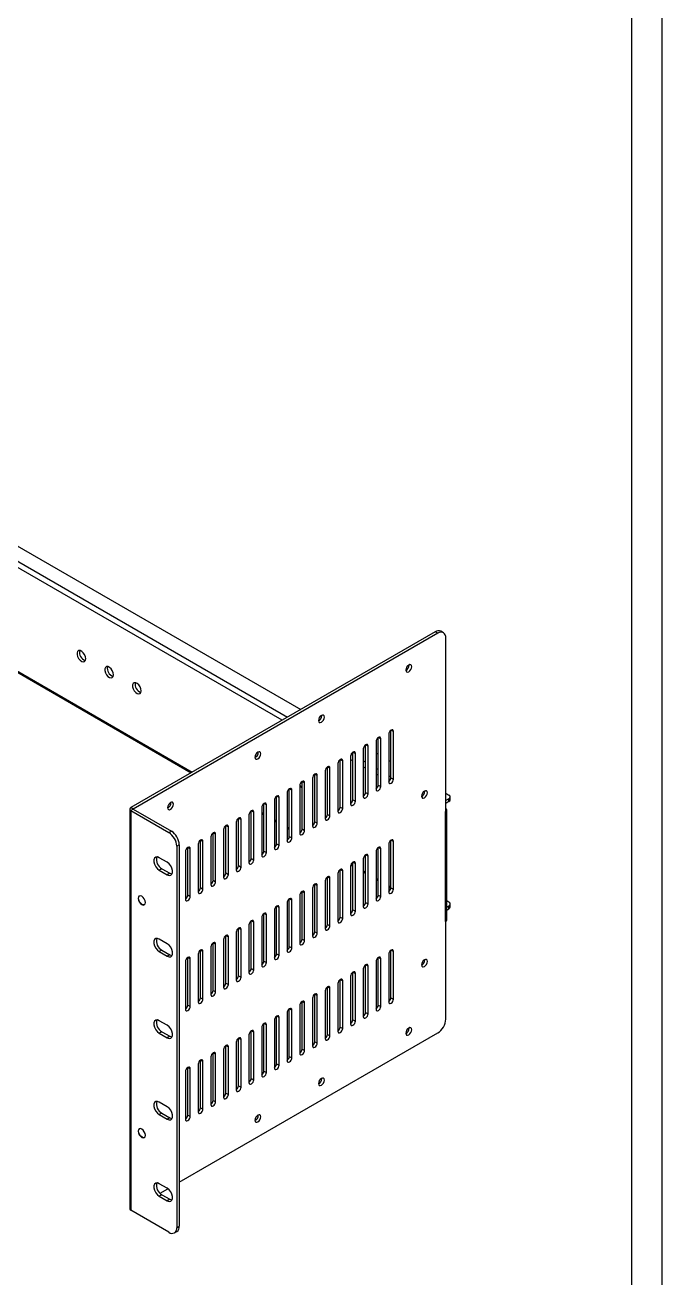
# Model space of a CAD drawing. Header units: millimetres. Extents: x 25 to 1451, y 32 to 1025.
# Drawn here: x 1309.4 to 1451.2, y 396.4 to 675.4 of the extents above; entities that cross this region are included whole.
import ezdxf

# ---------------------------------------------------------------- set-up
doc = ezdxf.new("R2010")
doc.units = ezdxf.units.MM
doc.header["$LTSCALE"] = 5
doc.layers.add('SLD-0', color=7, linetype='Continuous')

msp = doc.modelspace()

# ---------------------------------------------------------------- linework, layer by layer
at = {"color": 8, "linetype": 'Continuous', "lineweight": 25}
for p, q in [((1255.891, 585.919), (1367.869, 521.275)), ((1366.703, 520.602), (1255.307, 584.909)), ((1255.307, 561.76), (1346.653, 509.027)), ((1388.116, 516.755), (1388.646, 516.449)), ((1390.944, 518.388), (1391.475, 518.082)), ((1382.459, 513.49), (1382.99, 513.183)), ((1385.288, 515.122), (1385.818, 514.816)), ((1379.631, 511.857), (1380.161, 511.551)), ((1382.424, 511.526), (1381.929, 511.812)), ((1382.074, 513.075), (1382.424, 512.873)), ((1384.757, 511.526), (1385.252, 511.24)), ((1373.974, 508.591), (1374.504, 508.285)), ((1376.802, 510.224), (1377.333, 509.918)), ((1385.252, 509.893), (1384.757, 510.179)), ((1387.586, 509.893), (1388.081, 509.608)), ((1388.081, 508.26), (1387.586, 508.546)), ((1390.414, 508.261), (1390.909, 507.975)), ((1368.317, 505.325), (1368.847, 505.019)), ((1371.145, 506.958), (1371.676, 506.652)), ((1390.428, 506.906), (1390.414, 506.913)), ((1365.489, 503.693), (1366.019, 503.386)), ((1397.77, 504.014), (1398.066, 503.843)), ((1333.545, 500.787), (1333.545, 500.807)), ((1359.832, 500.427), (1360.362, 500.121)), ((1362.13, 500.093), (1362.625, 499.807)), ((1362.66, 502.06), (1363.191, 501.754)), ((1354.175, 497.161), (1354.705, 496.855)), ((1357.003, 498.794), (1357.534, 498.488)), ((1364.958, 498.46), (1365.453, 498.174)), ((1367.787, 496.827), (1368.282, 496.541)), ((1348.518, 493.896), (1349.048, 493.59)), ((1351.347, 495.529), (1351.877, 495.222)), ((1390.944, 493.892), (1391.475, 493.586)), ((1345.69, 492.263), (1346.22, 491.957)), ((1388.116, 492.259), (1388.646, 491.953)), ((1382.074, 488.579), (1382.424, 488.377)), ((1382.459, 488.993), (1382.99, 488.687)), ((1385.288, 490.626), (1385.818, 490.32)), ((1376.802, 485.728), (1377.333, 485.421)), ((1379.631, 487.361), (1380.161, 487.054)), ((1384.757, 487.03), (1385.252, 486.744)), ((1373.974, 484.095), (1374.504, 483.789)), ((1387.586, 485.397), (1388.081, 485.111)), ((1390.414, 483.764), (1390.909, 483.479)), ((1368.317, 480.829), (1368.847, 480.523)), ((1371.145, 482.462), (1371.676, 482.156)), ((1362.66, 477.564), (1363.191, 477.257)), ((1365.489, 479.196), (1366.019, 478.89)), ((1357.003, 474.298), (1357.534, 473.992)), ((1359.832, 475.931), (1360.362, 475.625)), ((1354.175, 472.665), (1354.705, 472.359)), ((1348.518, 469.4), (1349.048, 469.093)), ((1351.347, 471.032), (1351.877, 470.726)), ((1390.944, 469.396), (1391.475, 469.089)), ((1345.69, 467.767), (1346.22, 467.461)), ((1385.288, 466.13), (1385.818, 465.824)), ((1388.116, 467.763), (1388.646, 467.457)), ((1382.459, 464.497), (1382.99, 464.191)), ((1376.802, 461.231), (1377.333, 460.925)), ((1379.631, 462.864), (1380.161, 462.558)), ((1371.145, 457.966), (1371.676, 457.66)), ((1373.974, 459.599), (1374.504, 459.292)), ((1368.317, 456.333), (1368.847, 456.027)), ((1362.66, 453.067), (1363.191, 452.761)), ((1365.489, 454.7), (1366.019, 454.394)), ((1357.003, 449.802), (1357.534, 449.496)), ((1359.832, 451.435), (1360.362, 451.128)), ((1351.347, 446.536), (1351.877, 446.23)), ((1354.175, 448.169), (1354.705, 447.863)), ((1348.518, 444.903), (1349.048, 444.597)), ((1345.69, 443.27), (1346.22, 442.964))]:
    msp.add_line(p, q, dxfattribs=at)
at = {"color": 7, "linetype": 'Continuous', "lineweight": 25}
for p, q in [((1259.55, 587.215), (1370.822, 522.98)), ((1255.478, 561.382), (1346.411, 508.888)), ((1400.773, 540.27), (1332.979, 501.134)), ((1401.339, 539.944), (1333.545, 500.807)), ((1401.339, 539.944), (1400.773, 540.27)), ((1402.589, 540.068), (1402.023, 540.394)), ((1403.107, 500.26), (1403.107, 538.923)), ((1394.957, 532.83), (1394.952, 532.923)), ((1375.512, 521.605), (1375.507, 521.698)), ((1374.784, 520.692), (1374.997, 520.569)), ((1388.081, 506.161), (1388.081, 516.733)), ((1388.646, 505.834), (1388.646, 516.449)), ((1390.414, 517.469), (1390.414, 506.854)), ((1390.909, 507.793), (1390.909, 518.366)), ((1391.475, 507.467), (1391.475, 518.082)), ((1361.37, 513.44), (1361.365, 513.533)), ((1382.424, 502.895), (1382.424, 513.468)), ((1384.757, 514.204), (1384.757, 503.589)), ((1384.968, 514.813), (1385.252, 514.649)), ((1385.252, 504.528), (1385.252, 515.101)), ((1385.818, 504.201), (1385.818, 514.816)), ((1387.586, 515.837), (1387.586, 505.222)), ((1379.101, 510.938), (1379.101, 500.323)), ((1379.596, 501.262), (1379.596, 511.835)), ((1380.161, 500.936), (1380.161, 511.551)), ((1381.929, 512.571), (1381.929, 501.956)), ((1382.99, 502.568), (1382.99, 513.183)), ((1387.586, 513.302), (1388.081, 513.016)), ((1390.414, 511.669), (1390.909, 511.383)), ((1373.939, 497.996), (1373.939, 508.569)), ((1374.504, 497.67), (1374.504, 508.285)), ((1376.272, 509.305), (1376.272, 498.69)), ((1376.767, 499.629), (1376.767, 510.202)), ((1377.333, 499.303), (1377.333, 509.918)), ((1390.909, 507.793), (1391.475, 507.467)), ((1368.282, 494.731), (1368.282, 505.304)), ((1368.847, 494.404), (1368.847, 505.019)), ((1370.615, 506.04), (1370.615, 495.425)), ((1371.079, 506.915), (1371.11, 506.77)), ((1371.11, 496.364), (1371.11, 506.937)), ((1371.676, 496.037), (1371.676, 506.652)), ((1373.444, 507.673), (1373.444, 497.058)), ((1388.081, 506.161), (1388.646, 505.834)), ((1341.924, 502.215), (1341.919, 502.308)), ((1364.958, 502.774), (1364.958, 492.159)), ((1365.453, 493.098), (1365.453, 503.671)), ((1366.019, 492.771), (1366.019, 503.386)), ((1367.787, 504.407), (1367.787, 493.792)), ((1382.424, 502.895), (1382.99, 502.568)), ((1385.252, 504.528), (1385.818, 504.201)), ((1398.458, 504.761), (1398.452, 504.854)), ((1403.107, 504.342), (1403.828, 503.925)), ((1403.828, 503.109), (1403.107, 502.693)), ((1403.828, 502.456), (1403.107, 502.039)), ((1403.828, 502.456), (1403.828, 503.109)), ((1404.121, 502.864), (1404.121, 503.517)), ((1332.738, 500.797), (1332.738, 411.794)), ((1333.545, 500.807), (1332.979, 501.134)), ((1333.545, 500.787), (1332.979, 500.46)), ((1332.979, 500.46), (1332.979, 411.457)), ((1332.979, 500.46), (1341.447, 495.572)), ((1333.545, 500.787), (1342.013, 495.899)), ((1359.302, 499.509), (1359.302, 488.893)), ((1359.797, 489.832), (1359.797, 500.405)), ((1360.362, 489.506), (1360.362, 500.121)), ((1362.13, 501.141), (1362.13, 490.526)), ((1362.13, 499.813), (1362.625, 499.528)), ((1362.625, 491.465), (1362.625, 502.038)), ((1363.191, 491.139), (1363.191, 501.754)), ((1376.767, 499.629), (1377.333, 499.303)), ((1379.596, 501.262), (1380.161, 500.936)), ((1403.089, 500.249), (1403.107, 500.26)), ((1403.089, 475.753), (1403.089, 500.249)), ((1403.331, 476.09), (1403.331, 500.586)), ((1354.14, 486.567), (1354.14, 497.14)), ((1354.705, 486.24), (1354.705, 496.855)), ((1356.473, 497.876), (1356.473, 487.261)), ((1356.968, 488.2), (1356.968, 498.772)), ((1357.534, 487.873), (1357.534, 498.488)), ((1364.958, 498.181), (1365.453, 497.895)), ((1373.939, 497.996), (1374.504, 497.67)), ((1341.447, 495.572), (1342.013, 495.899)), ((1348.483, 483.301), (1348.483, 493.874)), ((1350.816, 494.61), (1350.816, 483.995)), ((1351.311, 484.934), (1351.311, 495.507)), ((1351.877, 484.607), (1351.877, 495.222)), ((1353.645, 496.243), (1353.645, 485.628)), ((1367.787, 496.548), (1368.282, 496.262)), ((1368.282, 494.731), (1368.847, 494.404)), ((1371.11, 496.364), (1371.676, 496.037)), ((1390.909, 483.297), (1390.909, 493.87)), ((1343.781, 492.837), (1343.215, 492.51)), ((1343.215, 492.51), (1343.215, 407.59)), ((1343.781, 492.837), (1343.781, 407.916)), ((1345.159, 491.344), (1345.159, 480.729)), ((1345.654, 481.668), (1345.654, 492.241)), ((1346.22, 481.342), (1346.22, 491.957)), ((1347.988, 492.977), (1347.988, 482.362)), ((1349.048, 482.975), (1349.048, 493.59)), ((1362.625, 491.465), (1363.191, 491.139)), ((1365.453, 493.098), (1366.019, 492.771)), ((1387.586, 491.34), (1387.586, 480.725)), ((1388.081, 481.664), (1388.081, 492.237)), ((1388.646, 481.338), (1388.646, 491.953)), ((1390.414, 492.973), (1390.414, 482.358)), ((1391.475, 482.971), (1391.475, 493.586)), ((1341.094, 488.958), (1339.326, 489.978)), ((1359.797, 489.832), (1360.362, 489.506)), ((1381.977, 488.356), (1382.424, 488.098)), ((1382.424, 478.399), (1382.424, 488.972)), ((1382.99, 478.072), (1382.99, 488.687)), ((1384.757, 489.708), (1384.757, 479.093)), ((1385.252, 480.031), (1385.252, 490.604)), ((1385.818, 479.705), (1385.818, 490.32)), ((1339.891, 487.529), (1339.326, 487.202)), ((1339.326, 487.202), (1341.094, 486.182)), ((1339.891, 487.529), (1341.659, 486.508)), ((1341.659, 486.508), (1341.094, 486.182)), ((1354.14, 486.567), (1354.705, 486.24)), ((1356.968, 488.2), (1357.534, 487.873)), ((1376.767, 475.133), (1376.767, 485.706)), ((1379.101, 486.442), (1379.101, 475.827)), ((1379.596, 476.766), (1379.596, 487.339)), ((1380.161, 476.439), (1380.161, 487.054)), ((1381.929, 488.075), (1381.929, 477.46)), ((1384.757, 486.751), (1385.252, 486.465)), ((1348.483, 483.301), (1349.048, 482.975)), ((1351.311, 484.934), (1351.877, 484.607)), ((1373.444, 483.176), (1373.444, 472.561)), ((1373.939, 473.5), (1373.939, 484.073)), ((1374.504, 473.174), (1374.504, 483.789)), ((1376.272, 484.809), (1376.272, 474.194)), ((1377.333, 474.806), (1377.333, 485.421)), ((1387.586, 485.118), (1388.081, 484.832)), ((1390.414, 483.485), (1390.903, 483.203)), ((1390.909, 483.297), (1391.475, 482.971)), ((1345.654, 481.668), (1346.22, 481.342)), ((1367.787, 479.911), (1367.787, 469.296)), ((1368.282, 470.235), (1368.282, 480.808)), ((1368.847, 469.908), (1368.847, 480.523)), ((1370.615, 481.544), (1370.615, 470.929)), ((1371.11, 471.867), (1371.11, 482.44)), ((1371.676, 471.541), (1371.676, 482.156)), ((1385.252, 480.031), (1385.818, 479.705)), ((1388.081, 481.664), (1388.646, 481.338)), ((1403.828, 480.082), (1403.331, 480.369)), ((1362.625, 466.969), (1362.625, 477.542)), ((1363.191, 466.642), (1363.191, 477.257)), ((1364.958, 478.278), (1364.958, 467.663)), ((1365.453, 468.602), (1365.453, 479.175)), ((1366.019, 468.275), (1366.019, 478.89)), ((1382.424, 478.399), (1382.99, 478.072)), ((1403.331, 478.979), (1403.828, 479.266)), ((1403.331, 478.326), (1403.828, 478.613)), ((1403.828, 478.613), (1403.828, 479.266)), ((1404.121, 479.021), (1404.121, 479.674)), ((1356.968, 463.703), (1356.968, 474.276)), ((1359.302, 475.012), (1359.302, 464.397)), ((1359.797, 465.336), (1359.797, 475.909)), ((1360.362, 465.01), (1360.362, 475.625)), ((1362.13, 476.645), (1362.13, 466.03)), ((1376.767, 475.133), (1377.333, 474.806)), ((1379.596, 476.766), (1380.161, 476.439)), ((1403.107, 475.763), (1403.089, 475.753)), ((1403.107, 475.764), (1403.107, 475.763)), ((1403.107, 454.003), (1403.107, 475.763)), ((1341.094, 470.81), (1339.326, 471.831)), ((1353.645, 471.747), (1353.645, 461.132)), ((1354.14, 462.07), (1354.14, 472.643)), ((1354.705, 461.744), (1354.705, 472.359)), ((1356.473, 473.379), (1356.473, 462.764)), ((1357.534, 463.377), (1357.534, 473.992)), ((1371.11, 471.867), (1371.676, 471.541)), ((1373.939, 473.5), (1374.504, 473.174)), ((1339.891, 469.381), (1339.326, 469.055)), ((1339.326, 469.055), (1341.094, 468.034)), ((1339.891, 469.381), (1341.659, 468.361)), ((1348.483, 458.805), (1348.483, 469.378)), ((1349.048, 458.478), (1349.048, 469.093)), ((1350.816, 470.114), (1350.816, 459.499)), ((1351.311, 460.438), (1351.311, 471.011)), ((1351.877, 460.111), (1351.877, 470.726)), ((1368.282, 470.235), (1368.847, 469.908)), ((1390.909, 458.801), (1390.909, 469.374)), ((1391.475, 458.474), (1391.475, 469.089)), ((1341.659, 468.361), (1341.094, 468.034)), ((1345.159, 466.848), (1345.159, 456.233)), ((1345.654, 457.172), (1345.654, 467.745)), ((1346.22, 456.845), (1346.22, 467.461)), ((1347.988, 468.481), (1347.988, 457.866)), ((1362.625, 466.969), (1363.191, 466.642)), ((1365.453, 468.602), (1366.019, 468.275)), ((1385.252, 455.535), (1385.252, 466.108)), ((1387.586, 466.844), (1387.586, 456.229)), ((1388.081, 457.168), (1388.081, 467.741)), ((1388.646, 456.842), (1388.646, 467.457)), ((1390.414, 468.477), (1390.414, 457.862)), ((1398.458, 467.2), (1398.452, 467.293)), ((1356.968, 463.703), (1357.534, 463.377)), ((1359.797, 465.336), (1360.362, 465.01)), ((1381.929, 463.579), (1381.929, 452.964)), ((1382.424, 453.902), (1382.424, 464.475)), ((1382.99, 453.576), (1382.99, 464.191)), ((1384.757, 465.211), (1384.757, 454.596)), ((1385.818, 455.209), (1385.818, 465.824)), ((1351.311, 460.438), (1351.877, 460.111)), ((1354.14, 462.07), (1354.705, 461.744)), ((1376.767, 450.637), (1376.767, 461.21)), ((1377.333, 450.31), (1377.333, 460.925)), ((1379.101, 461.946), (1379.101, 451.331)), ((1379.596, 452.27), (1379.596, 462.843)), ((1380.161, 451.943), (1380.161, 462.558)), ((1348.483, 458.805), (1349.048, 458.478)), ((1371.11, 447.371), (1371.11, 457.944)), ((1371.676, 447.045), (1371.676, 457.66)), ((1373.444, 458.68), (1373.444, 448.065)), ((1373.939, 449.004), (1373.939, 459.577)), ((1374.504, 448.677), (1374.504, 459.292)), ((1376.272, 460.313), (1376.272, 449.698)), ((1390.909, 458.801), (1391.475, 458.474)), ((1345.654, 457.172), (1346.22, 456.845)), ((1367.787, 455.415), (1367.787, 444.799)), ((1368.282, 445.738), (1368.282, 456.311)), ((1368.847, 445.412), (1368.847, 456.027)), ((1370.615, 457.047), (1370.615, 446.432)), ((1385.252, 455.535), (1385.818, 455.209)), ((1388.081, 457.168), (1388.646, 456.842)), ((1341.094, 452.663), (1339.326, 453.683)), ((1362.13, 452.149), (1362.13, 441.534)), ((1362.625, 442.473), (1362.625, 453.046)), ((1363.191, 442.146), (1363.191, 452.761)), ((1364.958, 453.782), (1364.958, 443.167)), ((1365.453, 444.106), (1365.453, 454.678)), ((1366.019, 443.779), (1366.019, 454.394)), ((1379.596, 452.27), (1380.161, 451.943)), ((1382.424, 453.902), (1382.99, 453.576)), ((1394.957, 451.993), (1394.952, 452.086)), ((1339.891, 451.234), (1339.326, 450.907)), ((1339.326, 450.907), (1341.094, 449.886)), ((1339.891, 451.234), (1341.659, 450.213)), ((1341.659, 450.213), (1341.094, 449.886)), ((1343.781, 417.713), (1401.339, 450.941)), ((1356.968, 439.207), (1356.968, 449.78)), ((1357.534, 438.881), (1357.534, 449.496)), ((1359.302, 450.516), (1359.302, 439.901)), ((1359.797, 440.84), (1359.797, 451.413)), ((1360.362, 440.513), (1360.362, 451.128)), ((1376.767, 450.637), (1377.333, 450.31)), ((1351.311, 435.941), (1351.311, 446.514)), ((1353.645, 447.25), (1353.645, 436.635)), ((1354.14, 437.574), (1354.14, 448.147)), ((1354.705, 437.248), (1354.705, 447.863)), ((1356.473, 448.883), (1356.473, 438.268)), ((1371.11, 447.371), (1371.676, 447.045)), ((1373.939, 449.004), (1374.504, 448.677)), ((1347.988, 443.985), (1347.988, 433.37)), ((1348.483, 434.309), (1348.483, 444.882)), ((1349.048, 433.982), (1349.048, 444.597)), ((1350.816, 445.618), (1350.816, 435.003)), ((1351.877, 435.615), (1351.877, 446.23)), ((1365.453, 444.106), (1366.019, 443.779)), ((1368.282, 445.738), (1368.847, 445.412)), ((1345.159, 442.352), (1345.159, 431.737)), ((1345.654, 432.676), (1345.654, 443.249)), ((1346.22, 432.349), (1346.22, 442.964)), ((1359.797, 440.84), (1360.362, 440.513)), ((1362.625, 442.473), (1363.191, 442.146)), ((1375.512, 440.767), (1375.507, 440.86)), ((1356.968, 439.207), (1357.534, 438.881)), ((1341.094, 434.515), (1339.326, 435.536)), ((1351.311, 435.941), (1351.877, 435.615)), ((1354.14, 437.574), (1354.705, 437.248)), ((1339.891, 433.086), (1339.326, 432.759)), ((1339.326, 432.759), (1341.094, 431.739)), ((1339.891, 433.086), (1341.659, 432.065)), ((1345.654, 432.676), (1346.22, 432.349)), ((1348.483, 434.309), (1349.048, 433.982)), ((1361.37, 432.603), (1361.365, 432.696)), ((1341.659, 432.065), (1341.094, 431.739)), ((1341.094, 416.367), (1339.326, 417.388)), ((1339.499, 415.241), (1341.26, 416.258)), ((1339.891, 414.938), (1339.326, 414.612)), ((1339.326, 414.612), (1341.094, 413.591)), ((1339.891, 414.938), (1341.659, 413.918)), ((1341.659, 413.918), (1341.094, 413.591)), ((1341.447, 406.569), (1332.979, 411.457)), ((1343.215, 407.59), (1343.781, 407.916)), ((1342.697, 406.445), (1343.263, 406.772))]:
    msp.add_line(p, q, dxfattribs=at)
at = {"color": 7, "linetype": 'Continuous', "lineweight": 25, "flags": 128}
for points in [[(1322.939, 534.292), (1322.873, 534.735), (1322.685, 535.195), (1322.4, 535.608), (1322.056, 535.919), (1321.7, 536.086), (1321.38, 536.087), (1321.14, 535.921), (1321.011, 535.611), (1321.011, 535.198), (1321.14, 534.739), (1321.38, 534.295), (1321.7, 533.927), (1322.056, 533.683), (1322.4, 533.598), (1322.685, 533.682), (1322.873, 533.924), (1322.939, 534.292)], [(1395.523, 532.504), (1395.473, 532.764), (1395.332, 532.927), (1395.119, 532.968), (1394.869, 532.881), (1394.619, 532.679), (1394.407, 532.393), (1394.265, 532.066), (1394.215, 531.748), (1394.265, 531.488), (1394.407, 531.325), (1394.619, 531.284), (1394.869, 531.371), (1395.119, 531.573), (1395.332, 531.859), (1395.473, 532.186), (1395.523, 532.504)], [(1329.126, 530.72), (1329.06, 531.163), (1328.872, 531.623), (1328.587, 532.036), (1328.243, 532.347), (1327.887, 532.515), (1327.568, 532.515), (1327.327, 532.349), (1327.198, 532.039), (1327.198, 531.627), (1327.327, 531.167), (1327.568, 530.723), (1327.887, 530.355), (1328.243, 530.111), (1328.587, 530.026), (1328.872, 530.11), (1329.06, 530.352), (1329.126, 530.72)], [(1335.313, 527.148), (1335.247, 527.592), (1335.059, 528.051), (1334.774, 528.464), (1334.43, 528.776), (1334.075, 528.943), (1333.755, 528.944), (1333.514, 528.778), (1333.385, 528.467), (1333.385, 528.055), (1333.514, 527.596), (1333.755, 527.152), (1334.075, 526.783), (1334.43, 526.54), (1334.774, 526.454), (1335.059, 526.538), (1335.247, 526.78), (1335.313, 527.148)], [(1376.078, 521.278), (1376.028, 521.538), (1375.886, 521.701), (1375.674, 521.743), (1375.424, 521.656), (1375.173, 521.454), (1374.961, 521.167), (1374.819, 520.841), (1374.77, 520.523), (1374.819, 520.262), (1374.961, 520.099), (1375.173, 520.058), (1375.424, 520.145), (1375.674, 520.347), (1375.886, 520.633), (1376.028, 520.96), (1376.078, 521.278)], [(1388.646, 516.449), (1388.606, 516.66), (1388.491, 516.792), (1388.319, 516.826), (1388.116, 516.755), (1387.913, 516.591), (1387.741, 516.359), (1387.626, 516.094), (1387.586, 515.837)], [(1391.475, 518.082), (1391.435, 518.293), (1391.32, 518.425), (1391.148, 518.459), (1390.945, 518.388), (1390.742, 518.224), (1390.57, 517.992), (1390.455, 517.727), (1390.414, 517.469)], [(1361.936, 513.114), (1361.886, 513.374), (1361.744, 513.537), (1361.532, 513.579), (1361.281, 513.492), (1361.031, 513.29), (1360.819, 513.003), (1360.677, 512.676), (1360.627, 512.359), (1360.677, 512.098), (1360.819, 511.935), (1361.031, 511.894), (1361.281, 511.981), (1361.532, 512.183), (1361.744, 512.469), (1361.886, 512.796), (1361.936, 513.114)], [(1382.99, 513.183), (1382.949, 513.394), (1382.834, 513.527), (1382.662, 513.56), (1382.459, 513.49), (1382.256, 513.326), (1382.084, 513.094), (1381.969, 512.829), (1381.929, 512.571)], [(1385.818, 514.816), (1385.778, 515.027), (1385.663, 515.16), (1385.491, 515.193), (1385.288, 515.122), (1385.085, 514.959), (1384.913, 514.727), (1384.798, 514.462), (1384.757, 514.204)], [(1380.161, 511.551), (1380.121, 511.762), (1380.006, 511.894), (1379.834, 511.927), (1379.631, 511.857), (1379.428, 511.693), (1379.256, 511.461), (1379.141, 511.196), (1379.101, 510.938)], [(1374.504, 508.285), (1374.464, 508.496), (1374.349, 508.628), (1374.177, 508.662), (1373.974, 508.591), (1373.771, 508.427), (1373.599, 508.195), (1373.484, 507.93), (1373.444, 507.673)], [(1377.333, 509.918), (1377.292, 510.129), (1377.177, 510.261), (1377.005, 510.295), (1376.802, 510.224), (1376.599, 510.06), (1376.427, 509.828), (1376.312, 509.563), (1376.272, 509.305)], [(1368.847, 505.019), (1368.807, 505.23), (1368.692, 505.363), (1368.52, 505.396), (1368.317, 505.326), (1368.114, 505.162), (1367.942, 504.93), (1367.827, 504.665), (1367.787, 504.407)], [(1371.676, 506.652), (1371.636, 506.863), (1371.521, 506.995), (1371.349, 507.029), (1371.146, 506.958), (1370.943, 506.795), (1370.771, 506.562), (1370.656, 506.297), (1370.615, 506.04)], [(1387.586, 505.222), (1387.626, 505.011), (1387.741, 504.878), (1387.913, 504.845), (1388.116, 504.915), (1388.319, 505.079), (1388.491, 505.311), (1388.606, 505.576), (1388.646, 505.834)], [(1390.414, 506.854), (1390.455, 506.643), (1390.57, 506.511), (1390.742, 506.478), (1390.945, 506.548), (1391.148, 506.712), (1391.32, 506.944), (1391.435, 507.209), (1391.475, 507.467)], [(1342.49, 501.888), (1342.44, 502.149), (1342.299, 502.312), (1342.086, 502.353), (1341.836, 502.266), (1341.586, 502.064), (1341.374, 501.778), (1341.232, 501.451), (1341.182, 501.133), (1341.232, 500.873), (1341.374, 500.71), (1341.586, 500.668), (1341.836, 500.755), (1342.086, 500.957), (1342.299, 501.244), (1342.44, 501.57), (1342.49, 501.888)], [(1366.019, 503.386), (1365.979, 503.598), (1365.864, 503.73), (1365.692, 503.763), (1365.489, 503.693), (1365.286, 503.529), (1365.114, 503.297), (1364.999, 503.032), (1364.958, 502.774)], [(1381.929, 501.956), (1381.969, 501.745), (1382.084, 501.613), (1382.256, 501.579), (1382.459, 501.65), (1382.662, 501.814), (1382.834, 502.046), (1382.949, 502.311), (1382.99, 502.568)], [(1384.757, 503.589), (1384.798, 503.378), (1384.913, 503.245), (1385.085, 503.212), (1385.288, 503.283), (1385.491, 503.446), (1385.663, 503.678), (1385.778, 503.943), (1385.818, 504.201)], [(1399.023, 504.435), (1398.973, 504.695), (1398.832, 504.858), (1398.619, 504.899), (1398.369, 504.812), (1398.119, 504.61), (1397.907, 504.324), (1397.765, 503.997), (1397.715, 503.679), (1397.765, 503.419), (1397.907, 503.256), (1398.119, 503.215), (1398.369, 503.302), (1398.619, 503.504), (1398.832, 503.79), (1398.973, 504.117), (1399.023, 504.435)], [(1360.362, 500.121), (1360.322, 500.332), (1360.207, 500.464), (1360.035, 500.498), (1359.832, 500.427), (1359.629, 500.263), (1359.457, 500.031), (1359.342, 499.766), (1359.302, 499.509)], [(1363.191, 501.754), (1363.15, 501.965), (1363.035, 502.097), (1362.863, 502.13), (1362.66, 502.06), (1362.457, 501.896), (1362.285, 501.664), (1362.17, 501.399), (1362.13, 501.141)], [(1379.101, 500.323), (1379.141, 500.112), (1379.256, 499.98), (1379.428, 499.946), (1379.631, 500.017), (1379.834, 500.181), (1380.006, 500.413), (1380.121, 500.678), (1380.161, 500.936)], [(1354.705, 496.855), (1354.665, 497.066), (1354.55, 497.199), (1354.378, 497.232), (1354.175, 497.161), (1353.972, 496.998), (1353.8, 496.766), (1353.685, 496.501), (1353.645, 496.243)], [(1357.534, 498.488), (1357.493, 498.699), (1357.378, 498.831), (1357.206, 498.865), (1357.003, 498.794), (1356.801, 498.63), (1356.628, 498.398), (1356.513, 498.133), (1356.473, 497.876)], [(1373.444, 497.058), (1373.484, 496.847), (1373.599, 496.714), (1373.771, 496.681), (1373.974, 496.751), (1374.177, 496.915), (1374.349, 497.147), (1374.464, 497.412), (1374.504, 497.67)], [(1376.272, 498.69), (1376.312, 498.479), (1376.427, 498.347), (1376.599, 498.314), (1376.802, 498.384), (1377.005, 498.548), (1377.177, 498.78), (1377.292, 499.045), (1377.333, 499.303)], [(1349.048, 493.59), (1349.008, 493.801), (1348.893, 493.933), (1348.721, 493.966), (1348.518, 493.896), (1348.315, 493.732), (1348.143, 493.5), (1348.028, 493.235), (1347.988, 492.977)], [(1351.877, 495.222), (1351.837, 495.433), (1351.722, 495.566), (1351.55, 495.599), (1351.347, 495.529), (1351.144, 495.365), (1350.972, 495.133), (1350.857, 494.868), (1350.816, 494.61)], [(1367.787, 493.792), (1367.827, 493.581), (1367.942, 493.449), (1368.114, 493.415), (1368.317, 493.486), (1368.52, 493.649), (1368.692, 493.882), (1368.807, 494.147), (1368.847, 494.404)], [(1370.615, 495.425), (1370.656, 495.214), (1370.771, 495.081), (1370.943, 495.048), (1371.146, 495.118), (1371.349, 495.282), (1371.521, 495.514), (1371.636, 495.779), (1371.676, 496.037)], [(1391.475, 493.586), (1391.435, 493.797), (1391.32, 493.929), (1391.148, 493.962), (1390.945, 493.892), (1390.742, 493.728), (1390.57, 493.496), (1390.455, 493.231), (1390.414, 492.973)], [(1346.22, 491.957), (1346.18, 492.168), (1346.065, 492.3), (1345.893, 492.334), (1345.69, 492.263), (1345.487, 492.099), (1345.315, 491.867), (1345.2, 491.602), (1345.159, 491.344)], [(1362.13, 490.526), (1362.17, 490.315), (1362.285, 490.183), (1362.457, 490.15), (1362.66, 490.22), (1362.863, 490.384), (1363.035, 490.616), (1363.15, 490.881), (1363.191, 491.139)], [(1364.958, 492.159), (1364.999, 491.948), (1365.114, 491.816), (1365.286, 491.782), (1365.489, 491.853), (1365.692, 492.017), (1365.864, 492.249), (1365.979, 492.514), (1366.019, 492.771)], [(1388.646, 491.953), (1388.606, 492.164), (1388.491, 492.296), (1388.319, 492.33), (1388.116, 492.259), (1387.913, 492.095), (1387.741, 491.863), (1387.626, 491.598), (1387.586, 491.34)], [(1339.326, 489.978), (1338.915, 490.132), (1338.553, 490.1), (1338.285, 489.885), (1338.142, 489.515), (1338.142, 489.033), (1338.285, 488.497), (1338.553, 487.973), (1338.915, 487.523), (1339.326, 487.202)], [(1341.094, 486.182), (1341.505, 486.028), (1341.866, 486.06), (1342.135, 486.275), (1342.277, 486.645), (1342.277, 487.127), (1342.135, 487.663), (1341.866, 488.187), (1341.505, 488.637), (1341.094, 488.958)], [(1359.302, 488.893), (1359.342, 488.682), (1359.457, 488.55), (1359.629, 488.517), (1359.832, 488.587), (1360.035, 488.751), (1360.207, 488.983), (1360.322, 489.248), (1360.362, 489.506)], [(1382.99, 488.687), (1382.949, 488.898), (1382.834, 489.03), (1382.662, 489.064), (1382.459, 488.993), (1382.256, 488.83), (1382.084, 488.598), (1381.969, 488.332), (1381.929, 488.075)], [(1385.818, 490.32), (1385.778, 490.531), (1385.663, 490.663), (1385.491, 490.697), (1385.288, 490.626), (1385.085, 490.462), (1384.913, 490.23), (1384.798, 489.965), (1384.757, 489.708)], [(1341.659, 486.508), (1342.07, 486.355), (1342.178, 486.345)], [(1353.645, 485.628), (1353.685, 485.417), (1353.8, 485.284), (1353.972, 485.251), (1354.175, 485.322), (1354.378, 485.485), (1354.55, 485.717), (1354.665, 485.982), (1354.705, 486.24)], [(1356.473, 487.261), (1356.513, 487.05), (1356.628, 486.917), (1356.801, 486.884), (1357.003, 486.954), (1357.206, 487.118), (1357.378, 487.35), (1357.493, 487.615), (1357.534, 487.873)], [(1377.333, 485.421), (1377.292, 485.633), (1377.177, 485.765), (1377.005, 485.798), (1376.802, 485.728), (1376.599, 485.564), (1376.427, 485.332), (1376.312, 485.067), (1376.272, 484.809)], [(1380.161, 487.054), (1380.121, 487.265), (1380.006, 487.398), (1379.834, 487.431), (1379.631, 487.361), (1379.428, 487.197), (1379.256, 486.965), (1379.141, 486.7), (1379.101, 486.442)], [(1347.988, 482.362), (1348.028, 482.151), (1348.143, 482.019), (1348.315, 481.985), (1348.518, 482.056), (1348.721, 482.22), (1348.893, 482.452), (1349.008, 482.717), (1349.048, 482.975)], [(1350.816, 483.995), (1350.857, 483.784), (1350.972, 483.652), (1351.144, 483.618), (1351.347, 483.689), (1351.55, 483.853), (1351.722, 484.085), (1351.837, 484.35), (1351.877, 484.607)], [(1374.504, 483.789), (1374.464, 484), (1374.349, 484.132), (1374.177, 484.165), (1373.974, 484.095), (1373.771, 483.931), (1373.599, 483.699), (1373.484, 483.434), (1373.444, 483.176)], [(1390.414, 482.358), (1390.455, 482.147), (1390.57, 482.015), (1390.742, 481.981), (1390.945, 482.052), (1391.148, 482.216), (1391.32, 482.448), (1391.435, 482.713), (1391.475, 482.971)], [(1336.232, 480.006), (1336.172, 480.393), (1335.999, 480.79), (1335.741, 481.138), (1335.437, 481.384), (1335.132, 481.49), (1334.874, 481.44), (1334.702, 481.241), (1334.641, 480.925), (1334.702, 480.538), (1334.874, 480.141), (1335.132, 479.792), (1335.437, 479.547), (1335.741, 479.441), (1335.999, 479.491), (1336.172, 479.69), (1336.232, 480.006)], [(1336.031, 479.512), (1335.807, 479.479), (1335.502, 479.585), (1335.198, 479.83), (1334.94, 480.178), (1334.767, 480.576), (1334.707, 480.962), (1334.767, 481.279), (1334.908, 481.457)], [(1345.159, 480.729), (1345.2, 480.518), (1345.315, 480.386), (1345.487, 480.353), (1345.69, 480.423), (1345.893, 480.587), (1346.065, 480.819), (1346.18, 481.084), (1346.22, 481.342)], [(1368.847, 480.523), (1368.807, 480.734), (1368.692, 480.866), (1368.52, 480.9), (1368.317, 480.829), (1368.114, 480.666), (1367.942, 480.433), (1367.827, 480.168), (1367.787, 479.911)], [(1371.676, 482.156), (1371.636, 482.367), (1371.521, 482.499), (1371.349, 482.533), (1371.146, 482.462), (1370.943, 482.298), (1370.771, 482.066), (1370.656, 481.801), (1370.615, 481.544)], [(1387.586, 480.725), (1387.626, 480.514), (1387.741, 480.382), (1387.913, 480.349), (1388.116, 480.419), (1388.319, 480.583), (1388.491, 480.815), (1388.606, 481.08), (1388.646, 481.338)], [(1363.191, 477.257), (1363.15, 477.468), (1363.035, 477.601), (1362.863, 477.634), (1362.66, 477.564), (1362.457, 477.4), (1362.285, 477.168), (1362.17, 476.903), (1362.13, 476.645)], [(1366.019, 478.89), (1365.979, 479.101), (1365.864, 479.234), (1365.692, 479.267), (1365.489, 479.196), (1365.286, 479.033), (1365.114, 478.801), (1364.999, 478.536), (1364.958, 478.278)], [(1381.929, 477.46), (1381.969, 477.249), (1382.084, 477.116), (1382.256, 477.083), (1382.459, 477.154), (1382.662, 477.317), (1382.834, 477.549), (1382.949, 477.814), (1382.99, 478.072)], [(1384.757, 479.093), (1384.798, 478.882), (1384.913, 478.749), (1385.085, 478.716), (1385.288, 478.786), (1385.491, 478.95), (1385.663, 479.182), (1385.778, 479.447), (1385.818, 479.705)], [(1357.534, 473.992), (1357.493, 474.203), (1357.378, 474.335), (1357.206, 474.369), (1357.003, 474.298), (1356.801, 474.134), (1356.628, 473.902), (1356.513, 473.637), (1356.473, 473.379)], [(1360.362, 475.625), (1360.322, 475.836), (1360.207, 475.968), (1360.035, 476.001), (1359.832, 475.931), (1359.629, 475.767), (1359.457, 475.535), (1359.342, 475.27), (1359.302, 475.012)], [(1376.272, 474.194), (1376.312, 473.983), (1376.427, 473.851), (1376.599, 473.817), (1376.802, 473.888), (1377.005, 474.052), (1377.177, 474.284), (1377.292, 474.549), (1377.333, 474.806)], [(1379.101, 475.827), (1379.141, 475.616), (1379.256, 475.484), (1379.428, 475.45), (1379.631, 475.521), (1379.834, 475.684), (1380.006, 475.917), (1380.121, 476.182), (1380.161, 476.439)], [(1339.326, 471.831), (1338.915, 471.984), (1338.553, 471.952), (1338.285, 471.738), (1338.142, 471.367), (1338.142, 470.885), (1338.285, 470.35), (1338.553, 469.825), (1338.915, 469.376), (1339.326, 469.055)], [(1354.705, 472.359), (1354.665, 472.57), (1354.55, 472.702), (1354.378, 472.736), (1354.175, 472.665), (1353.972, 472.501), (1353.8, 472.269), (1353.685, 472.004), (1353.645, 471.747)], [(1370.615, 470.929), (1370.656, 470.717), (1370.771, 470.585), (1370.943, 470.552), (1371.146, 470.622), (1371.349, 470.786), (1371.521, 471.018), (1371.636, 471.283), (1371.676, 471.541)], [(1373.444, 472.561), (1373.484, 472.35), (1373.599, 472.218), (1373.771, 472.185), (1373.974, 472.255), (1374.177, 472.419), (1374.349, 472.651), (1374.464, 472.916), (1374.504, 473.174)], [(1341.094, 468.034), (1341.505, 467.88), (1341.866, 467.913), (1342.135, 468.127), (1342.277, 468.498), (1342.277, 468.98), (1342.135, 469.515), (1341.866, 470.04), (1341.505, 470.489), (1341.094, 470.81)], [(1349.048, 469.093), (1349.008, 469.304), (1348.893, 469.437), (1348.721, 469.47), (1348.518, 469.4), (1348.315, 469.236), (1348.143, 469.004), (1348.028, 468.739), (1347.988, 468.481)], [(1351.877, 470.726), (1351.837, 470.937), (1351.722, 471.07), (1351.55, 471.103), (1351.347, 471.032), (1351.144, 470.869), (1350.972, 470.637), (1350.857, 470.372), (1350.816, 470.114)], [(1367.787, 469.296), (1367.827, 469.085), (1367.942, 468.952), (1368.114, 468.919), (1368.317, 468.989), (1368.52, 469.153), (1368.692, 469.385), (1368.807, 469.65), (1368.847, 469.908)], [(1391.475, 469.089), (1391.435, 469.3), (1391.32, 469.433), (1391.148, 469.466), (1390.945, 469.396), (1390.742, 469.232), (1390.57, 469), (1390.455, 468.735), (1390.414, 468.477)], [(1341.659, 468.361), (1342.07, 468.207), (1342.178, 468.197)], [(1346.22, 467.461), (1346.18, 467.672), (1346.065, 467.804), (1345.893, 467.837), (1345.69, 467.767), (1345.487, 467.603), (1345.315, 467.371), (1345.2, 467.106), (1345.159, 466.848)], [(1362.13, 466.03), (1362.17, 465.819), (1362.285, 465.687), (1362.457, 465.653), (1362.66, 465.724), (1362.863, 465.888), (1363.035, 466.12), (1363.15, 466.385), (1363.191, 466.642)], [(1364.958, 467.663), (1364.999, 467.452), (1365.114, 467.32), (1365.286, 467.286), (1365.489, 467.357), (1365.692, 467.52), (1365.864, 467.752), (1365.979, 468.018), (1366.019, 468.275)], [(1385.818, 465.824), (1385.778, 466.035), (1385.663, 466.167), (1385.491, 466.201), (1385.288, 466.13), (1385.085, 465.966), (1384.913, 465.734), (1384.798, 465.469), (1384.757, 465.211)], [(1388.646, 467.457), (1388.606, 467.668), (1388.491, 467.8), (1388.319, 467.833), (1388.116, 467.763), (1387.913, 467.599), (1387.741, 467.367), (1387.626, 467.102), (1387.586, 466.844)], [(1399.023, 466.874), (1398.973, 467.134), (1398.832, 467.297), (1398.619, 467.338), (1398.369, 467.251), (1398.119, 467.049), (1397.907, 466.763), (1397.765, 466.436), (1397.715, 466.119), (1397.765, 465.858), (1397.907, 465.695), (1398.119, 465.654), (1398.369, 465.741), (1398.619, 465.943), (1398.832, 466.229), (1398.973, 466.556), (1399.023, 466.874)], [(1356.473, 462.764), (1356.513, 462.553), (1356.628, 462.421), (1356.801, 462.388), (1357.003, 462.458), (1357.206, 462.622), (1357.378, 462.854), (1357.493, 463.119), (1357.534, 463.377)], [(1359.302, 464.397), (1359.342, 464.186), (1359.457, 464.054), (1359.629, 464.02), (1359.832, 464.091), (1360.035, 464.255), (1360.207, 464.487), (1360.322, 464.752), (1360.362, 465.01)], [(1382.99, 464.191), (1382.949, 464.402), (1382.834, 464.534), (1382.662, 464.568), (1382.459, 464.497), (1382.256, 464.333), (1382.084, 464.101), (1381.969, 463.836), (1381.929, 463.579)], [(1353.645, 461.132), (1353.685, 460.921), (1353.8, 460.788), (1353.972, 460.755), (1354.175, 460.825), (1354.378, 460.989), (1354.55, 461.221), (1354.665, 461.486), (1354.705, 461.744)], [(1377.333, 460.925), (1377.292, 461.136), (1377.177, 461.269), (1377.005, 461.302), (1376.802, 461.232), (1376.599, 461.068), (1376.427, 460.836), (1376.312, 460.571), (1376.272, 460.313)], [(1380.161, 462.558), (1380.121, 462.769), (1380.006, 462.901), (1379.834, 462.935), (1379.631, 462.864), (1379.428, 462.701), (1379.256, 462.468), (1379.141, 462.203), (1379.101, 461.946)], [(1347.988, 457.866), (1348.028, 457.655), (1348.143, 457.523), (1348.315, 457.489), (1348.518, 457.56), (1348.721, 457.724), (1348.893, 457.956), (1349.008, 458.221), (1349.048, 458.478)], [(1350.816, 459.499), (1350.857, 459.288), (1350.972, 459.155), (1351.144, 459.122), (1351.347, 459.193), (1351.55, 459.356), (1351.722, 459.588), (1351.837, 459.853), (1351.877, 460.111)], [(1371.676, 457.66), (1371.636, 457.871), (1371.521, 458.003), (1371.349, 458.036), (1371.146, 457.966), (1370.943, 457.802), (1370.771, 457.57), (1370.656, 457.305), (1370.615, 457.047)], [(1374.504, 459.292), (1374.464, 459.504), (1374.349, 459.636), (1374.177, 459.669), (1373.974, 459.599), (1373.771, 459.435), (1373.599, 459.203), (1373.484, 458.938), (1373.444, 458.68)], [(1390.414, 457.862), (1390.455, 457.651), (1390.57, 457.519), (1390.742, 457.485), (1390.945, 457.556), (1391.148, 457.72), (1391.32, 457.952), (1391.435, 458.217), (1391.475, 458.474)], [(1345.159, 456.233), (1345.2, 456.022), (1345.315, 455.89), (1345.487, 455.856), (1345.69, 455.927), (1345.893, 456.091), (1346.065, 456.323), (1346.18, 456.588), (1346.22, 456.845)], [(1366.019, 454.394), (1365.979, 454.605), (1365.864, 454.737), (1365.692, 454.771), (1365.489, 454.7), (1365.286, 454.536), (1365.114, 454.304), (1364.999, 454.039), (1364.958, 453.782)], [(1368.847, 456.027), (1368.807, 456.238), (1368.692, 456.37), (1368.52, 456.404), (1368.317, 456.333), (1368.114, 456.169), (1367.942, 455.937), (1367.827, 455.672), (1367.787, 455.415)], [(1384.757, 454.596), (1384.798, 454.385), (1384.913, 454.253), (1385.085, 454.22), (1385.288, 454.29), (1385.491, 454.454), (1385.663, 454.686), (1385.778, 454.951), (1385.818, 455.209)], [(1387.586, 456.229), (1387.626, 456.018), (1387.741, 455.886), (1387.913, 455.852), (1388.116, 455.923), (1388.319, 456.087), (1388.491, 456.319), (1388.606, 456.584), (1388.646, 456.842)], [(1339.326, 453.683), (1338.915, 453.837), (1338.553, 453.805), (1338.285, 453.59), (1338.142, 453.22), (1338.142, 452.737), (1338.285, 452.202), (1338.553, 451.678), (1338.915, 451.228), (1339.326, 450.907)], [(1341.094, 449.886), (1341.505, 449.733), (1341.866, 449.765), (1342.135, 449.98), (1342.277, 450.35), (1342.277, 450.832), (1342.135, 451.368), (1341.866, 451.892), (1341.505, 452.342), (1341.094, 452.663)], [(1363.191, 452.761), (1363.15, 452.972), (1363.035, 453.105), (1362.863, 453.138), (1362.66, 453.067), (1362.457, 452.904), (1362.285, 452.672), (1362.17, 452.407), (1362.13, 452.149)], [(1381.929, 452.964), (1381.969, 452.753), (1382.084, 452.62), (1382.256, 452.587), (1382.459, 452.657), (1382.662, 452.821), (1382.834, 453.053), (1382.949, 453.318), (1382.99, 453.576)], [(1395.523, 451.666), (1395.473, 451.926), (1395.332, 452.09), (1395.119, 452.131), (1394.869, 452.044), (1394.619, 451.842), (1394.407, 451.556), (1394.265, 451.229), (1394.215, 450.911), (1394.265, 450.651), (1394.407, 450.487), (1394.619, 450.446), (1394.869, 450.533), (1395.119, 450.735), (1395.332, 451.021), (1395.473, 451.348), (1395.523, 451.666)], [(1341.659, 450.213), (1342.07, 450.059), (1342.178, 450.049)], [(1357.534, 449.496), (1357.493, 449.707), (1357.378, 449.839), (1357.206, 449.872), (1357.003, 449.802), (1356.801, 449.638), (1356.628, 449.406), (1356.513, 449.141), (1356.473, 448.883)], [(1360.362, 451.128), (1360.322, 451.339), (1360.207, 451.472), (1360.035, 451.505), (1359.832, 451.435), (1359.629, 451.271), (1359.457, 451.039), (1359.342, 450.774), (1359.302, 450.516)], [(1376.272, 449.698), (1376.312, 449.487), (1376.427, 449.355), (1376.599, 449.321), (1376.802, 449.392), (1377.005, 449.555), (1377.177, 449.788), (1377.292, 450.053), (1377.333, 450.31)], [(1379.101, 451.331), (1379.141, 451.12), (1379.256, 450.987), (1379.428, 450.954), (1379.631, 451.024), (1379.834, 451.188), (1380.006, 451.42), (1380.121, 451.685), (1380.161, 451.943)], [(1351.877, 446.23), (1351.837, 446.441), (1351.722, 446.573), (1351.55, 446.607), (1351.347, 446.536), (1351.144, 446.372), (1350.972, 446.14), (1350.857, 445.875), (1350.816, 445.618)], [(1354.705, 447.863), (1354.665, 448.074), (1354.55, 448.206), (1354.378, 448.24), (1354.175, 448.169), (1353.972, 448.005), (1353.8, 447.773), (1353.685, 447.508), (1353.645, 447.25)], [(1370.615, 446.432), (1370.656, 446.221), (1370.771, 446.089), (1370.943, 446.056), (1371.146, 446.126), (1371.349, 446.29), (1371.521, 446.522), (1371.636, 446.787), (1371.676, 447.045)], [(1373.444, 448.065), (1373.484, 447.854), (1373.599, 447.722), (1373.771, 447.688), (1373.974, 447.759), (1374.177, 447.923), (1374.349, 448.155), (1374.464, 448.42), (1374.504, 448.677)], [(1349.048, 444.597), (1349.008, 444.808), (1348.893, 444.94), (1348.721, 444.974), (1348.518, 444.903), (1348.315, 444.74), (1348.143, 444.508), (1348.028, 444.242), (1347.988, 443.985)], [(1364.958, 443.167), (1364.999, 442.956), (1365.114, 442.823), (1365.286, 442.79), (1365.489, 442.86), (1365.692, 443.024), (1365.864, 443.256), (1365.979, 443.521), (1366.019, 443.779)], [(1367.787, 444.799), (1367.827, 444.588), (1367.942, 444.456), (1368.114, 444.423), (1368.317, 444.493), (1368.52, 444.657), (1368.692, 444.889), (1368.807, 445.154), (1368.847, 445.412)], [(1346.22, 442.964), (1346.18, 443.175), (1346.065, 443.308), (1345.893, 443.341), (1345.69, 443.271), (1345.487, 443.107), (1345.315, 442.875), (1345.2, 442.61), (1345.159, 442.352)], [(1362.13, 441.534), (1362.17, 441.323), (1362.285, 441.19), (1362.457, 441.157), (1362.66, 441.228), (1362.863, 441.391), (1363.035, 441.623), (1363.15, 441.888), (1363.191, 442.146)], [(1376.078, 440.44), (1376.028, 440.701), (1375.886, 440.864), (1375.674, 440.905), (1375.424, 440.818), (1375.173, 440.616), (1374.961, 440.33), (1374.819, 440.003), (1374.77, 439.685), (1374.819, 439.425), (1374.961, 439.262), (1375.173, 439.221), (1375.424, 439.308), (1375.674, 439.51), (1375.886, 439.796), (1376.028, 440.123), (1376.078, 440.44)], [(1356.473, 438.268), (1356.513, 438.057), (1356.628, 437.925), (1356.801, 437.891), (1357.003, 437.962), (1357.206, 438.126), (1357.378, 438.358), (1357.493, 438.623), (1357.534, 438.881)], [(1359.302, 439.901), (1359.342, 439.69), (1359.457, 439.558), (1359.629, 439.524), (1359.832, 439.595), (1360.035, 439.759), (1360.207, 439.991), (1360.322, 440.256), (1360.362, 440.513)], [(1339.326, 435.536), (1338.915, 435.689), (1338.553, 435.657), (1338.285, 435.443), (1338.142, 435.072), (1338.142, 434.59), (1338.285, 434.054), (1338.553, 433.53), (1338.915, 433.08), (1339.326, 432.759)], [(1350.816, 435.003), (1350.857, 434.792), (1350.972, 434.659), (1351.144, 434.626), (1351.347, 434.696), (1351.55, 434.86), (1351.722, 435.092), (1351.837, 435.357), (1351.877, 435.615)], [(1353.645, 436.635), (1353.685, 436.424), (1353.8, 436.292), (1353.972, 436.259), (1354.175, 436.329), (1354.378, 436.493), (1354.55, 436.725), (1354.665, 436.99), (1354.705, 437.248)], [(1341.094, 431.739), (1341.505, 431.585), (1341.866, 431.618), (1342.135, 431.832), (1342.277, 432.203), (1342.277, 432.685), (1342.135, 433.22), (1341.866, 433.744), (1341.505, 434.194), (1341.094, 434.515)], [(1347.988, 433.37), (1348.028, 433.159), (1348.143, 433.026), (1348.315, 432.993), (1348.518, 433.064), (1348.721, 433.227), (1348.893, 433.459), (1349.008, 433.724), (1349.048, 433.982)], [(1361.936, 432.276), (1361.886, 432.537), (1361.744, 432.7), (1361.532, 432.741), (1361.281, 432.654), (1361.031, 432.452), (1360.819, 432.166), (1360.677, 431.839), (1360.627, 431.521), (1360.677, 431.261), (1360.819, 431.098), (1361.031, 431.056), (1361.281, 431.143), (1361.532, 431.345), (1361.744, 431.632), (1361.886, 431.959), (1361.936, 432.276)], [(1336.232, 428.156), (1336.172, 428.542), (1335.999, 428.94), (1335.741, 429.288), (1335.437, 429.534), (1335.132, 429.639), (1334.874, 429.589), (1334.702, 429.391), (1334.641, 429.074), (1334.702, 428.688), (1334.874, 428.29), (1335.132, 427.942), (1335.437, 427.696), (1335.741, 427.591), (1335.999, 427.641), (1336.172, 427.839), (1336.232, 428.156)], [(1341.659, 432.065), (1342.07, 431.912), (1342.178, 431.902)], [(1345.159, 431.737), (1345.2, 431.526), (1345.315, 431.394), (1345.487, 431.36), (1345.69, 431.431), (1345.893, 431.594), (1346.065, 431.827), (1346.18, 432.092), (1346.22, 432.349)], [(1336.031, 427.661), (1335.807, 427.628), (1335.502, 427.734), (1335.198, 427.98), (1334.94, 428.328), (1334.767, 428.726), (1334.707, 429.112), (1334.767, 429.429), (1334.908, 429.607)], [(1339.326, 417.388), (1338.915, 417.542), (1338.553, 417.509), (1338.285, 417.295), (1338.142, 416.924), (1338.142, 416.442), (1338.285, 415.907), (1338.553, 415.383), (1338.915, 414.933), (1339.326, 414.612)], [(1341.094, 413.591), (1341.505, 413.438), (1341.866, 413.47), (1342.135, 413.684), (1342.277, 414.055), (1342.277, 414.537), (1342.135, 415.072), (1341.866, 415.597), (1341.505, 416.046), (1341.094, 416.367)], [(1341.659, 413.918), (1342.07, 413.764), (1342.178, 413.754)]]:
    msp.add_lwpolyline(points, dxfattribs=at)
at = {"color": 7, "linetype": 'Continuous', "lineweight": 25}
for centre, radius, start, end in [((1401.506, 539.248), 1.257, 65.69288, 125.61758), ((1402.029, 539.098), 1.092, 350.78596, 129.20329), ((1323.377, 535.667), 1.808, 166.1007, 253.89392), ((1329.564, 532.096), 1.808, 166.1007, 253.89392), ((1393.6, 532.863), 1.358, 297.18852, 358.59443), ((1335.752, 528.524), 1.808, 166.1007, 253.89392), ((1374.154, 521.638), 1.358, 297.18852, 358.59443), ((1360.012, 513.474), 1.358, 297.18852, 358.59443), ((1389.749, 507.849), 1.162, 304.94687, 357.26075), ((1372.784, 507.043), 2.319, 201.68684, 223.80709), ((1386.92, 506.216), 1.162, 304.94687, 357.26075), ((1340.567, 502.248), 1.358, 297.18852, 358.59443), ((1381.263, 502.95), 1.162, 304.94687, 357.26075), ((1384.092, 504.583), 1.162, 304.94687, 357.26075), ((1397.1, 504.795), 1.358, 297.18852, 358.59443), ((1403.673, 503.517), 0.437, 290.78342, 69.21658), ((1403.62, 502.914), 0.503, 294.37466, 354.3052), ((1333.107, 500.797), 0.36, 110.78342, 249.21658), ((1333.549, 500.797), 0.0109, 110.78342, 249.21658), ((1375.607, 499.685), 1.162, 304.94687, 357.26075), ((1378.435, 501.318), 1.162, 304.94687, 357.26075), ((1402.968, 500.586), 0.355, 293.05008, 66.90288), ((1372.778, 498.052), 1.162, 304.94687, 357.26075), ((1339.377, 492.335), 3.842, 2.60548, 57.39452), ((1339.943, 492.662), 3.842, 2.60548, 57.39452), ((1367.121, 494.786), 1.162, 304.94687, 357.26075), ((1369.95, 496.419), 1.162, 304.94687, 357.26075), ((1361.464, 491.521), 1.162, 304.94687, 357.26075), ((1364.293, 493.154), 1.162, 304.94687, 357.26075), ((1340.966, 489.506), 2.25, 163.58574, 241.48572), ((1358.636, 489.888), 1.162, 304.94687, 357.26075), ((1352.979, 486.622), 1.162, 304.94687, 357.26075), ((1355.808, 488.255), 1.162, 304.94687, 357.26075), ((1347.322, 483.357), 1.162, 304.94687, 357.26075), ((1350.151, 484.989), 1.162, 304.94687, 357.26075), ((1389.749, 483.353), 1.162, 304.94687, 357.26075), ((1344.494, 481.724), 1.162, 304.94687, 357.26075), ((1384.092, 480.087), 1.162, 304.94687, 357.26075), ((1386.92, 481.72), 1.162, 304.94687, 357.26075), ((1403.673, 479.674), 0.437, 290.78342, 69.21658), ((1381.263, 478.454), 1.162, 304.94687, 357.26075), ((1403.62, 479.071), 0.503, 294.37466, 354.3052), ((1375.607, 475.189), 1.162, 304.94687, 357.26075), ((1378.435, 476.821), 1.162, 304.94687, 357.26075), ((1402.709, 476.412), 0.76, 299.99148, 301.51842), ((1402.929, 476.126), 0.404, 296.147, 354.87858), ((1340.966, 471.359), 2.25, 163.58574, 241.48572), ((1369.95, 471.923), 1.162, 304.94687, 357.26075), ((1372.778, 473.556), 1.162, 304.94687, 357.26075), ((1367.121, 470.29), 1.162, 304.94687, 357.26075), ((1361.464, 467.024), 1.162, 304.94687, 357.26075), ((1364.293, 468.657), 1.162, 304.94687, 357.26075), ((1397.1, 467.234), 1.358, 297.18852, 358.59443), ((1355.808, 463.759), 1.162, 304.94687, 357.26075), ((1358.636, 465.392), 1.162, 304.94687, 357.26075), ((1350.151, 460.493), 1.162, 304.94687, 357.26075), ((1352.979, 462.126), 1.162, 304.94687, 357.26075), ((1347.322, 458.86), 1.162, 304.94687, 357.26075), ((1389.749, 458.856), 1.162, 304.94687, 357.26075), ((1344.494, 457.228), 1.162, 304.94687, 357.26075), ((1384.092, 455.591), 1.162, 304.94687, 357.26075), ((1386.92, 457.224), 1.162, 304.94687, 357.26075), ((1340.966, 453.211), 2.25, 163.58574, 241.48572), ((1378.435, 452.325), 1.162, 304.94687, 357.26075), ((1381.263, 453.958), 1.162, 304.94687, 357.26075), ((1393.6, 452.026), 1.358, 297.18852, 358.59443), ((1399.269, 454.177), 3.842, 302.60548, 357.39452), ((1375.607, 450.692), 1.162, 304.94687, 357.26075), ((1369.95, 447.427), 1.162, 304.94687, 357.26075), ((1372.778, 449.06), 1.162, 304.94687, 357.26075), ((1364.293, 444.161), 1.162, 304.94687, 357.26075), ((1367.121, 445.794), 1.162, 304.94687, 357.26075), ((1358.636, 440.895), 1.162, 304.94687, 357.26075), ((1361.464, 442.528), 1.162, 304.94687, 357.26075), ((1355.808, 439.263), 1.162, 304.94687, 357.26075), ((1374.154, 440.8), 1.358, 297.18852, 358.59443), ((1340.966, 435.063), 2.25, 163.58574, 241.48572), ((1350.151, 435.997), 1.162, 304.94687, 357.26075), ((1352.979, 437.63), 1.162, 304.94687, 357.26075), ((1344.494, 432.731), 1.162, 304.94687, 357.26075), ((1347.322, 434.364), 1.162, 304.94687, 357.26075), ((1360.012, 432.636), 1.358, 297.18852, 358.59443), ((1340.966, 416.916), 2.25, 163.58574, 241.48572), ((1333.151, 411.835), 0.415, 185.6948, 245.62534), ((1342.137, 407.415), 1.092, 230.79671, 9.21404), ((1342.591, 407.765), 1.199, 304.05635, 7.25583)]:
    msp.add_arc(centre, radius, start, end, dxfattribs=at)
at = {"layer": 'SLD-0'}
for p, q in [((1451.246, 1025), (1451.246, 32.456)), ((1444.518, 39.183), (1444.518, 1018.272))]:
    msp.add_line(p, q, dxfattribs=at)

doc.saveas('drawing.dxf')
